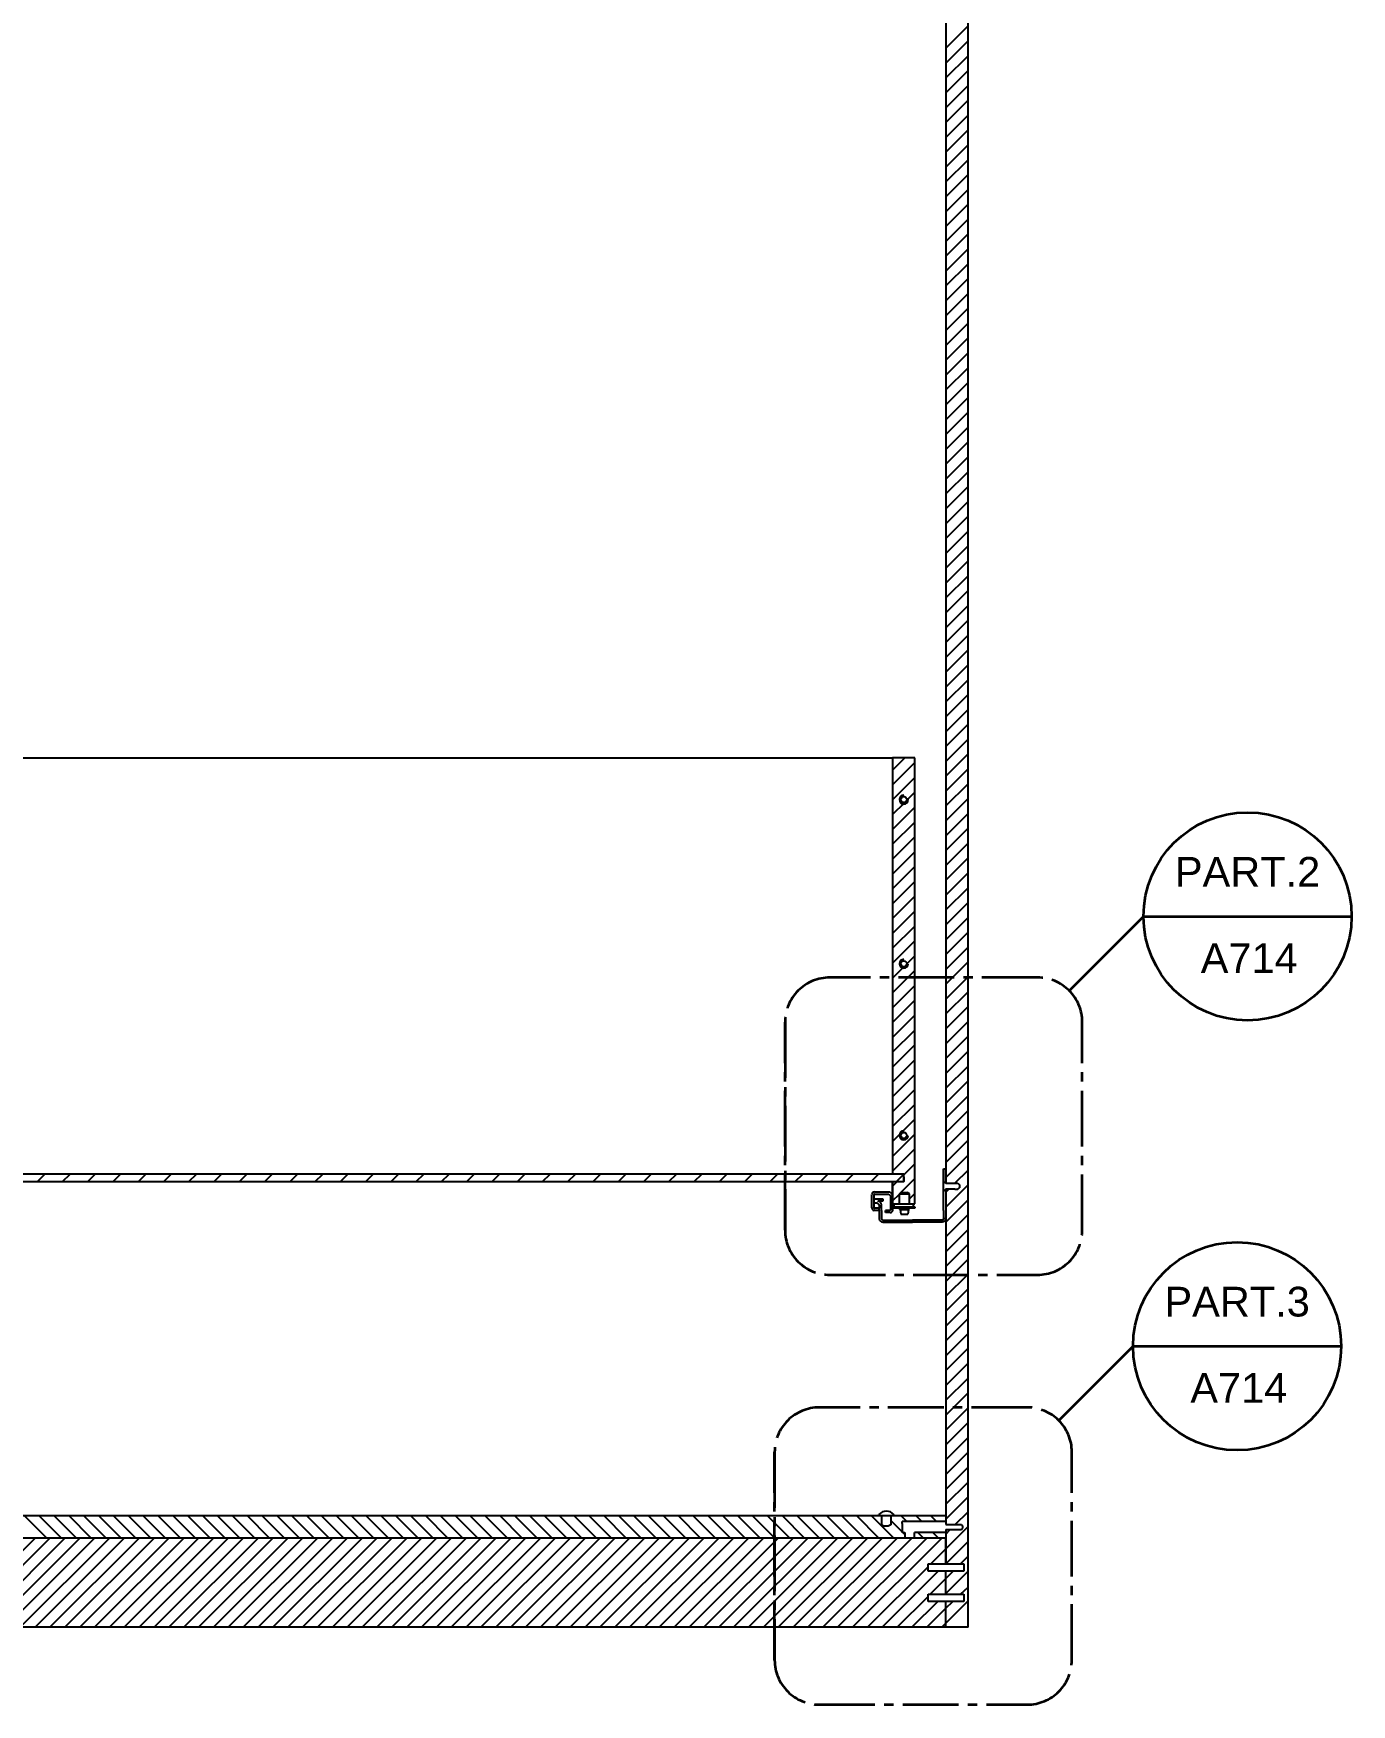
# Model space of a CAD drawing. Header units: millimetres. Extents: x 46 to 2055, y -437 to 1004.
# Drawn here: x 658.9 to 747.6, y 777.5 to 890 of the extents above; entities that cross this region are included whole.
import ezdxf
from ezdxf.enums import TextEntityAlignment as Align

# ---------------------------------------------------------------- set-up
doc = ezdxf.new("R2010")
doc.units = ezdxf.units.MM
doc.linetypes.add('CENTER2', pattern=[1.125, 0.75, -0.125, 0.125, -0.125])
doc.layers.add('A-SECT A-MCUT', color=7, linetype='Continuous', lineweight=35)
for name, color, linetype in [('filatura', 8, 'Continuous'), ('Livello 1', 175, 'Continuous'), ('particolari', 6, 'Continuous')]:
    doc.layers.add(name, color=color, linetype=linetype)
doc.styles.add('ARIAL', font='arial.ttf')

# ---------------------------------------------------------------- blocks, each defined once
blk = doc.blocks.new('A$C6DD21764')
at = {"layer": 'A-SECT A-MCUT'}
for q in [(19.12, 19.12), (38.12, 24.12)]:
    blk.add_line((24.12, 24.12), q, dxfattribs=at)
at = {"layer": 'A-SECT A-MCUT', "linetype": 'CENTER2', "ltscale": 5}
blk.add_lwpolyline([(0, 3, 0.414214), (3, 0), (17, 0, 0.414214), (20, 3), (20, 17, 0.414214), (17, 20), (3, 20, 0.414214), (0, 17), (0, 3), (0, 17)], format="xyb", dxfattribs=at)
at = {"layer": 'A-SECT A-MCUT'}
blk.add_circle((31.12, 24.12), 7, dxfattribs=at)
at = {"style": 'ARIAL'}
blk.add_attdef('PART.3', text='', height=2, dxfattribs=at).set_placement((31.12, 28.12), align=Align.TOP_CENTER)
blk.add_attdef('A714', (27.97, 20.31), '', height=2, dxfattribs=at)

msp = doc.modelspace()

# ---------------------------------------------------------------- hatches: boundary and pattern name
h = msp.add_hatch()
h.set_pattern_fill('JIS_WOOD', color=175, scale=1.7)
h.set_pattern_definition([(45, (76, 0), (-0.85, 0.85), [])])
h.paths.add_polyline_path([(717.49, 812.99), (717.49, 813.19), (650.14, 813.19), (650.14, 812.69), (650.89, 812.69), (716.74, 812.69), (717.49, 812.69)])

# ---------------------------------------------------------------- linework, layer by layer
for p, q in [((721.82, 788.68), (721.82, 983.88)), ((721.82, 788.68), (721.82, 983.88)), ((720.32, 982.96), (720.32, 812.57)), ((650.89, 841.19), (716.74, 841.19)), ((718.24, 841.19), (716.74, 841.19)), ((716.74, 841.19), (716.74, 822.89)), ((718.24, 811.19), (718.24, 841.19)), ((716.74, 822.89), (716.74, 813.99)), ((716.74, 813.99), (716.74, 813.19)), ((716.74, 812.69), (716.74, 812.09)), ((716.74, 811.19), (716.74, 812.69)), ((716.74, 812.09), (716.74, 811.89)), ((717.49, 812.69), (717.49, 812.69)), ((720.32, 812.17), (720.32, 789.59)), ((716.74, 811.89), (716.74, 811.69)), ((716.74, 811.69), (716.74, 811.19)), ((716.74, 811.19), (718.24, 811.19)), ((720.32, 790.18), (647.32, 790.18)), ((720.32, 788.68), (647.32, 788.68)), ((720.32, 789.26), (720.32, 788.68)), ((720.32, 786.95), (720.32, 788.68)), ((720.32, 788.68), (720.32, 786.95)), ((721.82, 782.68), (721.82, 788.68)), ((721.82, 782.68), (721.82, 788.68)), ((720.32, 784.91), (720.32, 786.45)), ((720.32, 782.68), (720.32, 784.41)), ((721.82, 782.68), (645.82, 782.68))]:
    msp.add_line(p, q)
at = {"color": 175, "linetype": 'Continuous'}
for p, q in [((720.32, 888.96), (721.82, 890.46)), ((720.32, 887.96), (721.82, 889.46)), ((720.32, 886.96), (721.82, 888.46)), ((720.32, 885.96), (721.82, 887.46)), ((720.32, 884.96), (721.82, 886.46)), ((720.32, 883.96), (721.82, 885.46)), ((720.32, 882.96), (721.82, 884.46)), ((720.32, 881.96), (721.82, 883.46)), ((720.32, 880.96), (721.82, 882.46)), ((720.32, 879.96), (721.82, 881.46)), ((720.32, 878.96), (721.82, 880.46)), ((720.32, 877.96), (721.82, 879.46)), ((720.32, 876.96), (721.82, 878.46)), ((720.32, 875.96), (721.82, 877.46)), ((720.32, 874.96), (721.82, 876.46)), ((720.32, 873.96), (721.82, 875.46)), ((720.32, 872.96), (721.82, 874.46)), ((720.32, 871.96), (721.82, 873.46)), ((720.32, 870.96), (721.82, 872.46)), ((720.32, 869.96), (721.82, 871.46)), ((720.32, 868.96), (721.82, 870.46)), ((720.32, 867.96), (721.82, 869.46)), ((720.32, 866.96), (721.82, 868.46)), ((720.32, 865.96), (721.82, 867.46)), ((720.32, 864.96), (721.82, 866.46)), ((720.32, 863.96), (721.82, 865.46)), ((720.32, 862.96), (721.82, 864.46)), ((720.32, 861.96), (721.82, 863.46)), ((720.32, 860.96), (721.82, 862.46)), ((720.32, 859.96), (721.82, 861.46)), ((720.32, 858.96), (721.82, 860.46)), ((720.32, 857.96), (721.82, 859.46)), ((720.32, 856.96), (721.82, 858.46)), ((720.32, 855.96), (721.82, 857.46)), ((720.32, 854.96), (721.82, 856.46)), ((720.32, 853.96), (721.82, 855.46)), ((720.32, 852.96), (721.82, 854.46)), ((720.32, 851.96), (721.82, 853.46)), ((720.32, 850.96), (721.82, 852.46)), ((720.32, 849.96), (721.82, 851.46)), ((720.32, 848.96), (721.82, 850.46)), ((720.32, 847.96), (721.82, 849.46)), ((720.32, 846.96), (721.82, 848.46)), ((720.32, 845.96), (721.82, 847.46)), ((720.32, 844.96), (721.82, 846.46)), ((720.32, 843.96), (721.82, 845.46)), ((720.32, 842.96), (721.82, 844.46)), ((720.32, 841.96), (721.82, 843.46)), ((720.32, 840.96), (721.82, 842.46)), ((720.32, 839.96), (721.82, 841.46)), ((716.74, 840.38), (717.55, 841.19)), ((716.74, 839.38), (718.24, 840.88)), ((720.32, 838.96), (721.82, 840.46)), ((716.74, 838.38), (718.24, 839.88)), ((720.32, 837.96), (721.82, 839.46)), ((716.74, 837.38), (717.56, 838.2)), ((717.68, 838.32), (718.24, 838.88)), ((720.32, 836.96), (721.82, 838.46)), ((716.74, 836.38), (718.24, 837.88)), ((716.74, 835.38), (718.24, 836.88)), ((720.32, 835.96), (721.82, 837.46)), ((716.74, 834.38), (718.24, 835.88)), ((720.32, 834.96), (721.82, 836.46)), ((716.74, 833.38), (718.24, 834.88)), ((720.32, 833.96), (721.82, 835.46)), ((716.74, 832.38), (718.24, 833.88)), ((720.32, 832.96), (721.82, 834.46)), ((720.32, 831.96), (721.82, 833.46)), ((716.74, 831.38), (718.24, 832.88)), ((720.32, 830.96), (721.82, 832.46)), ((716.74, 830.38), (718.24, 831.88)), ((720.32, 829.96), (721.82, 831.46)), ((716.74, 829.38), (718.24, 830.88)), ((720.32, 828.96), (721.82, 830.46)), ((716.74, 828.38), (718.24, 829.88)), ((720.32, 827.96), (721.82, 829.46)), ((716.74, 827.38), (718.24, 828.88)), ((717.69, 827.33), (718.24, 827.88)), ((720.32, 826.96), (721.82, 828.46)), ((716.74, 826.38), (717.5, 827.14)), ((716.74, 825.38), (718.24, 826.88)), ((720.32, 825.96), (721.82, 827.46)), ((716.74, 824.38), (718.24, 825.88)), ((720.32, 824.96), (721.82, 826.46)), ((716.74, 823.38), (718.24, 824.88)), ((720.32, 823.96), (721.82, 825.46)), ((720.32, 822.96), (721.82, 824.46)), ((716.74, 822.38), (718.24, 823.88)), ((720.32, 821.96), (721.82, 823.46)), ((716.74, 821.38), (718.24, 822.88)), ((720.32, 820.96), (721.82, 822.46)), ((716.74, 820.38), (718.24, 821.88)), ((720.32, 819.96), (721.82, 821.46)), ((716.74, 819.38), (718.24, 820.88)), ((720.32, 818.96), (721.82, 820.46)), ((716.74, 818.38), (718.24, 819.88)), ((716.74, 817.38), (718.24, 818.88)), ((720.32, 817.96), (721.82, 819.46)), ((716.74, 816.38), (718.24, 817.88)), ((720.32, 816.96), (721.82, 818.46)), ((716.74, 815.38), (718.24, 816.88)), ((720.32, 815.96), (721.82, 817.46)), ((716.74, 814.38), (718.24, 815.88)), ((720.32, 814.96), (721.82, 816.46)), ((720.32, 813.96), (721.82, 815.46)), ((716.74, 813.38), (718.24, 814.88)), ((720.32, 812.96), (721.82, 814.46)), ((717.49, 813.13), (718.24, 813.88)), ((720.93, 812.57), (721.82, 813.46)), ((716.74, 812.38), (717.05, 812.69)), ((717.23, 811.87), (718.24, 812.88)), ((720.32, 810.96), (721.82, 812.46)), ((720.32, 811.96), (720.53, 812.17)), ((716.74, 811.38), (717.2, 811.84)), ((717.87, 811.51), (718.24, 811.88)), ((720.32, 809.96), (721.82, 811.46)), ((720.32, 808.96), (721.82, 810.46)), ((720.32, 807.96), (721.82, 809.46)), ((720.32, 806.96), (721.82, 808.46)), ((720.32, 805.96), (721.82, 807.46)), ((720.32, 804.96), (721.82, 806.46)), ((720.32, 803.96), (721.82, 805.46)), ((720.32, 802.96), (721.82, 804.46)), ((720.32, 801.96), (721.82, 803.46)), ((720.32, 800.96), (721.82, 802.46)), ((720.32, 799.96), (721.82, 801.46)), ((720.32, 798.96), (721.82, 800.46)), ((720.32, 797.96), (721.82, 799.46)), ((720.32, 796.96), (721.82, 798.46)), ((720.32, 795.96), (721.82, 797.46)), ((720.32, 794.96), (721.82, 796.46)), ((720.32, 793.96), (721.82, 795.46)), ((720.32, 792.96), (721.82, 794.46)), ((720.32, 791.96), (721.82, 793.46)), ((720.32, 790.96), (721.82, 792.46)), ((720.32, 789.96), (721.82, 791.46)), ((659.82, 788.68), (658.32, 790.18)), ((660.82, 788.68), (659.32, 790.18)), ((661.82, 788.68), (660.32, 790.18)), ((662.82, 788.68), (661.32, 790.18)), ((663.82, 788.68), (662.32, 790.18)), ((664.82, 788.68), (663.32, 790.18)), ((665.82, 788.68), (664.32, 790.18)), ((666.82, 788.68), (665.32, 790.18)), ((667.82, 788.68), (666.32, 790.18)), ((668.82, 788.68), (667.32, 790.18)), ((669.82, 788.68), (668.32, 790.18)), ((670.82, 788.68), (669.32, 790.18)), ((671.82, 788.68), (670.32, 790.18)), ((672.82, 788.68), (671.32, 790.18)), ((673.82, 788.68), (672.32, 790.18)), ((674.82, 788.68), (673.32, 790.18)), ((675.82, 788.68), (674.32, 790.18)), ((676.82, 788.68), (675.32, 790.18)), ((677.82, 788.68), (676.32, 790.18)), ((678.82, 788.68), (677.32, 790.18)), ((679.82, 788.68), (678.32, 790.18)), ((680.82, 788.68), (679.32, 790.18)), ((681.82, 788.68), (680.32, 790.18)), ((682.82, 788.68), (681.32, 790.18)), ((683.82, 788.68), (682.32, 790.18)), ((684.82, 788.68), (683.32, 790.18)), ((685.82, 788.68), (684.32, 790.18)), ((686.82, 788.68), (685.32, 790.18)), ((687.82, 788.68), (686.32, 790.18)), ((688.82, 788.68), (687.32, 790.18)), ((689.82, 788.68), (688.32, 790.18)), ((690.82, 788.68), (689.32, 790.18)), ((691.82, 788.68), (690.32, 790.18)), ((692.82, 788.68), (691.32, 790.18)), ((693.82, 788.68), (692.32, 790.18)), ((694.82, 788.68), (693.32, 790.18)), ((695.82, 788.68), (694.32, 790.18)), ((696.82, 788.68), (695.32, 790.18)), ((697.82, 788.68), (696.32, 790.18)), ((698.82, 788.68), (697.32, 790.18)), ((699.82, 788.68), (698.32, 790.18)), ((700.82, 788.68), (699.32, 790.18)), ((701.82, 788.68), (700.32, 790.18)), ((702.82, 788.68), (701.32, 790.18)), ((703.82, 788.68), (702.32, 790.18)), ((704.82, 788.68), (703.32, 790.18)), ((705.82, 788.68), (704.32, 790.18)), ((706.82, 788.68), (705.32, 790.18)), ((707.82, 788.68), (706.32, 790.18)), ((708.82, 788.68), (707.32, 790.18)), ((709.82, 788.68), (708.32, 790.18)), ((710.82, 788.68), (709.32, 790.18)), ((711.82, 788.68), (710.32, 790.18)), ((712.82, 788.68), (711.32, 790.18)), ((713.82, 788.68), (712.32, 790.18)), ((714.82, 788.68), (713.32, 790.18)), ((715.82, 788.68), (714.32, 790.18)), ((716.82, 788.68), (715.32, 790.18)), ((717.39, 789.1), (716.62, 789.88)), ((717.7, 789.8), (717.32, 790.18)), ((718.7, 789.8), (718.32, 790.18)), ((719.7, 789.8), (719.32, 790.18)), ((720.95, 789.59), (721.82, 790.46)), ((653.04, 782.68), (659.04, 788.68)), ((654.04, 782.68), (660.04, 788.68)), ((655.04, 782.68), (661.04, 788.68)), ((656.04, 782.68), (662.04, 788.68)), ((657.04, 782.68), (663.04, 788.68)), ((658.04, 782.68), (664.04, 788.68)), ((659.04, 782.68), (665.04, 788.68)), ((660.04, 782.68), (666.04, 788.68)), ((661.04, 782.68), (667.04, 788.68)), ((662.04, 782.68), (668.04, 788.68)), ((663.04, 782.68), (669.04, 788.68)), ((664.04, 782.68), (670.04, 788.68)), ((665.04, 782.68), (671.04, 788.68)), ((666.04, 782.68), (672.04, 788.68)), ((667.04, 782.68), (673.04, 788.68)), ((668.04, 782.68), (674.04, 788.68)), ((669.04, 782.68), (675.04, 788.68)), ((670.04, 782.68), (676.04, 788.68)), ((671.04, 782.68), (677.04, 788.68)), ((672.04, 782.68), (678.04, 788.68)), ((673.04, 782.68), (679.04, 788.68)), ((674.04, 782.68), (680.04, 788.68)), ((675.04, 782.68), (681.04, 788.68)), ((676.04, 782.68), (682.04, 788.68)), ((677.04, 782.68), (683.04, 788.68)), ((678.04, 782.68), (684.04, 788.68)), ((679.04, 782.68), (685.04, 788.68)), ((680.04, 782.68), (686.04, 788.68)), ((681.04, 782.68), (687.04, 788.68)), ((682.04, 782.68), (688.04, 788.68)), ((683.04, 782.68), (689.04, 788.68)), ((684.04, 782.68), (690.04, 788.68)), ((685.04, 782.68), (691.04, 788.68)), ((686.04, 782.68), (692.04, 788.68)), ((687.04, 782.68), (693.04, 788.68)), ((688.04, 782.68), (694.04, 788.68)), ((689.04, 782.68), (695.04, 788.68)), ((690.04, 782.68), (696.04, 788.68)), ((691.04, 782.68), (697.04, 788.68)), ((692.04, 782.68), (698.04, 788.68)), ((693.04, 782.68), (699.04, 788.68)), ((694.04, 782.68), (700.04, 788.68)), ((695.04, 782.68), (701.04, 788.68)), ((696.04, 782.68), (702.04, 788.68)), ((697.04, 782.68), (703.04, 788.68)), ((698.04, 782.68), (704.04, 788.68)), ((699.04, 782.68), (705.04, 788.68)), ((700.04, 782.68), (706.04, 788.68)), ((701.04, 782.68), (707.04, 788.68)), ((702.04, 782.68), (708.04, 788.68)), ((703.04, 782.68), (709.04, 788.68)), ((704.04, 782.68), (710.04, 788.68)), ((705.04, 782.68), (711.04, 788.68)), ((706.04, 782.68), (712.04, 788.68)), ((707.04, 782.68), (713.04, 788.68)), ((708.04, 782.68), (714.04, 788.68)), ((709.04, 782.68), (715.04, 788.68)), ((710.04, 782.68), (716.04, 788.68)), ((711.04, 782.68), (717.04, 788.68)), ((712.04, 782.68), (718.04, 788.68)), ((713.04, 782.68), (719.04, 788.68)), ((714.04, 782.68), (720.04, 788.68)), ((718.82, 788.68), (718.44, 789.06)), ((719.82, 788.68), (719.44, 789.06)), ((720.32, 787.96), (721.82, 789.46)), ((720.32, 788.96), (720.62, 789.26)), ((719.31, 786.95), (720.32, 787.96)), ((720.32, 786.96), (721.82, 788.46)), ((721.31, 786.95), (721.82, 787.46)), ((715.04, 782.68), (719.12, 786.76)), ((716.04, 782.68), (719.81, 786.45)), ((720.31, 786.95), (720.32, 786.96)), ((720.32, 784.96), (721.82, 786.46)), ((720.32, 785.96), (720.81, 786.45)), ((719.27, 784.91), (720.32, 785.96)), ((721.31, 784.91), (721.82, 785.39)), ((717.04, 782.68), (719.12, 784.76)), ((718.04, 782.68), (719.77, 784.41)), ((720.27, 784.91), (720.32, 784.96)), ((720.32, 782.96), (721.82, 784.46)), ((720.32, 783.96), (720.79, 784.41)), ((719.04, 782.68), (720.32, 783.96)), ((720.04, 782.68), (720.32, 782.96))]:
    msp.add_line(p, q, dxfattribs=at)
msp.add_lwpolyline([(717.49, 812.99), (717.49, 812.69), (717.49, 813.19), (650.14, 813.19), (650.14, 812.69), (650.89, 812.69), (716.74, 812.69), (717.49, 812.69), (717.49, 812.69)])
at = {"layer": 'filatura'}
for centre in [(717.49, 838.39), (717.49, 827.34), (717.49, 815.79)]:
    msp.add_arc(centre, 0.3, 90, 0, dxfattribs=at)
at = {"layer": 'Livello 1'}
msp.add_line((717.43, 789.06), (717.57, 788.92), dxfattribs=at)
at = {"layer": 'particolari'}
for p, q in [((720.17, 810.74), (720.17, 813.54)), ((720.17, 813.54), (720.32, 813.54)), ((720.17, 813.54), (720.17, 812.79)), ((720.17, 813.54), (720.17, 812.74)), ((720.32, 812.57), (720.17, 812.7)), ((720.32, 812.17), (720.17, 812.03)), ((720.32, 812.57), (721.12, 812.57)), ((720.93, 812.17), (720.32, 812.17)), ((720.93, 812.17), (721.12, 812.17)), ((721.12, 812.57), (721.23, 812.47)), ((721.12, 812.17), (721.23, 812.27)), ((721.23, 812.47), (721.23, 812.27)), ((715.34, 810.91), (715.34, 811.82)), ((715.49, 810.92), (715.49, 811.81)), ((715.49, 811.52), (716.08, 811.52)), ((715.69, 811.22), (715.49, 811.22)), ((715.51, 811.99), (716.54, 811.99)), ((715.52, 811.84), (716.48, 811.84)), ((716.08, 811.37), (715.74, 811.37)), ((715.84, 811.07), (715.84, 810.89)), ((715.99, 810.74), (715.99, 811.12)), ((716.08, 811.52), (716.08, 811.37)), ((716.48, 811.84), (716.59, 811.73)), ((716.54, 811.99), (716.74, 811.79)), ((716.59, 811.73), (716.59, 810.77)), ((716.74, 811.19), (716.74, 810.76)), ((716.74, 810.89), (716.74, 810.99)), ((716.74, 810.99), (718.24, 810.99)), ((716.84, 810.99), (716.84, 811.19)), ((717.2, 811.86), (717.35, 811.94)), ((717.2, 811.19), (717.2, 811.86)), ((717.2, 811.86), (717.87, 811.86)), ((717.35, 811.94), (717.72, 811.94)), ((717.87, 811.86), (717.72, 811.94)), ((717.87, 811.19), (717.87, 811.86)), ((718.14, 810.99), (718.14, 811.19)), ((718.24, 810.99), (718.24, 810.89)), ((715.84, 810.74), (715.49, 810.74)), ((715.84, 810.89), (715.52, 810.89)), ((715.84, 810.74), (715.84, 810.89)), ((716.27, 810.59), (716.27, 810.74)), ((716.57, 810.74), (716.27, 810.74)), ((716.58, 810.59), (716.27, 810.59)), ((718.24, 810.89), (716.74, 810.89)), ((717.2, 810.89), (717.2, 810.81)), ((717.2, 810.81), (717.84, 810.81)), ((717.24, 810.81), (717.28, 810.49)), ((717.28, 810.49), (717.76, 810.49)), ((717.8, 810.81), (717.76, 810.49)), ((717.84, 810.81), (717.84, 810.89)), ((715.82, 790.18), (715.82, 790.28)), ((716.02, 789.58), (716.02, 790.18)), ((716.62, 790.18), (716.62, 789.58)), ((716.62, 790.18), (716.62, 789.58)), ((716.82, 790.28), (716.82, 790.18)), ((717.39, 789.67), (717.39, 789.8)), ((720.32, 789.8), (717.39, 789.8)), ((717.39, 789.67), (717.39, 789.18)), ((720.32, 789.59), (721.38, 789.59)), ((721.38, 789.59), (721.43, 789.51)), ((716.02, 789.58), (716.19, 789.48)), ((716.44, 789.48), (716.19, 789.48)), ((716.62, 789.58), (716.44, 789.48)), ((717.39, 789.06), (717.39, 789.18)), ((717.49, 789.06), (717.39, 789.06)), ((717.49, 789.06), (717.57, 789.06)), ((717.57, 789.06), (717.57, 788.68)), ((718.22, 788.68), (718.22, 789.06)), ((720.32, 789.06), (718.22, 789.06)), ((720.32, 789.26), (721.38, 789.26)), ((721.38, 789.26), (721.43, 789.35)), ((721.43, 789.51), (721.43, 789.35)), ((719.12, 786.95), (721.52, 786.95)), ((719.12, 786.45), (719.12, 786.95)), ((719.82, 786.45), (719.12, 786.45)), ((721.52, 786.45), (719.82, 786.45)), ((721.52, 786.95), (721.52, 786.45)), ((719.12, 784.91), (721.52, 784.91)), ((719.12, 784.41), (719.12, 784.91)), ((719.82, 784.41), (719.12, 784.41)), ((721.52, 784.41), (719.82, 784.41)), ((721.52, 784.91), (721.52, 784.41))]:
    msp.add_line(p, q, dxfattribs=at)
for points in [[(715.84, 810.74), (715.84, 810.24), (715.84, 810.18, 0.346599), (716.08, 809.94), (718.08, 809.94)], [(715.99, 810.74), (715.99, 810.24), (715.99, 810.19, 0.313791), (716.09, 810.09), (718.08, 810.09)], [(720.17, 810.74), (720.17, 810.24), (720.17, 810.19, -0.313791), (720.07, 810.09), (718.08, 810.09)], [(720.32, 810.18), (720.32, 810.24), (720.32, 810.18, -0.346599), (720.08, 809.94), (718.08, 809.94)]]:
    msp.add_lwpolyline(points, format="xyb", dxfattribs=at)
for centre in [(717.49, 838.39), (717.49, 838.39), (717.49, 827.34), (717.49, 827.34), (717.49, 815.79)]:
    msp.add_circle(centre, 0.2, dxfattribs=at)
for centre, radius, start, end in [((715.53, 811.81), 0.185, 95.0146, 174.9854), ((715.53, 811.81), 0.0346, 101.6025, 168.3975), ((715.67, 811.04), 0.177, 7.9648, 82.0352), ((715.72, 811.09), 0.279, 5.7298, 85.341), ((715.53, 810.92), 0.184, 184.9661, 259.5418), ((715.53, 810.92), 0.0346, 191.6025, 258.3975), ((716.56, 810.77), 0.0346, 283.1476, 348.3975), ((716.56, 810.77), 0.185, 275.6801, 354.9854), ((716.32, 789.82), 0.68, 42.6448, 137.3552)]:
    msp.add_arc(centre, radius, start, end, dxfattribs=at)

# ---------------------------------------------------------------- block references
for p, values in [((709.5, 806.41), {'A714': 'A714', 'PART.3': 'PART.2'}), ((708.8, 777.48), {'A714': 'A714', 'PART.3': 'PART.3'})]:
    msp.add_blockref('A$C6DD21764', p).add_auto_attribs(values)

doc.saveas('drawing.dxf')
